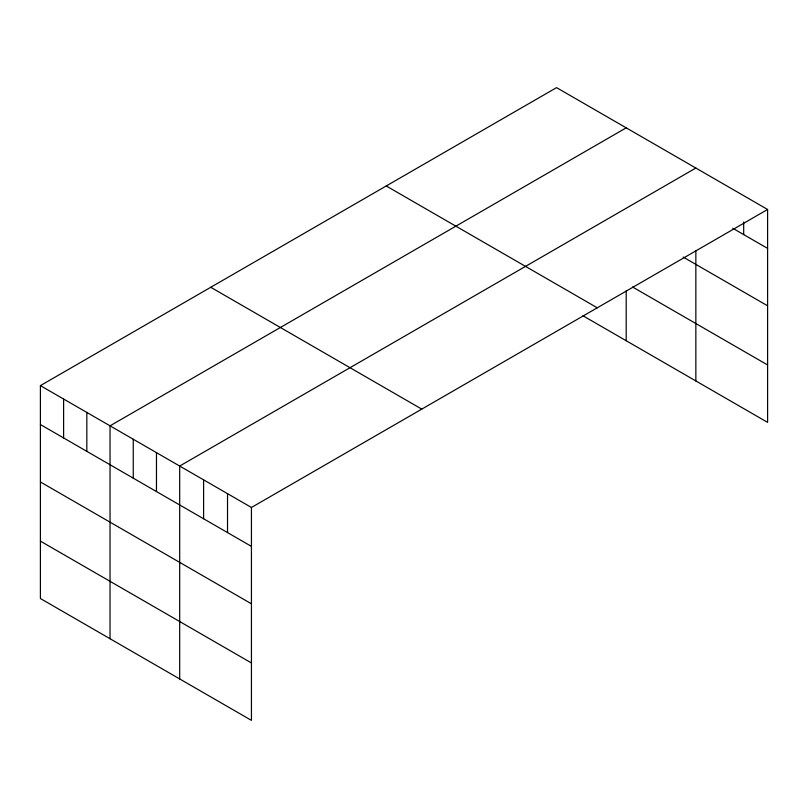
<?xml version="1.0" encoding="UTF-8"?>
<svg xmlns="http://www.w3.org/2000/svg" width="808" height="808" viewBox="0 0 808 808"><rect width="100%" height="100%" fill="white"/><g stroke="black" fill="none" stroke-linecap="round" stroke-linejoin="round"><path stroke-width="1.21" d="M767.6 209.474L251.439 507.474L251.439 720.372L40.4 598.526L40.4 385.628L556.56 87.628L767.6 209.474L767.6 422.372L582.942 315.756M626.2 127.836L110.04 425.836L110.04 638.744M695.85 168.044L179.689 466.044L179.689 678.952M732.805 228.3L767.6 248.389M683.184 257.065L767.6 305.798M632.533 286.981L767.6 364.953M386.224 185.961L597.264 307.808M210.737 287.284L421.776 409.131M40.4 385.628L251.439 507.474M40.4 424.543L251.439 546.39M40.4 481.962L251.439 603.798M40.4 541.118L251.439 662.954M743.683 222.018L743.683 234.572M695.85 250.642L695.85 380.952M626.2 290.809L626.2 340.734M227.523 493.658L227.523 532.573M203.606 479.851L203.606 518.766M156.469 452.642L156.469 491.557M133.259 439.239L133.259 478.154M86.83 412.434L86.83 451.349M63.61 399.031L63.61 437.946"/></g></svg>
